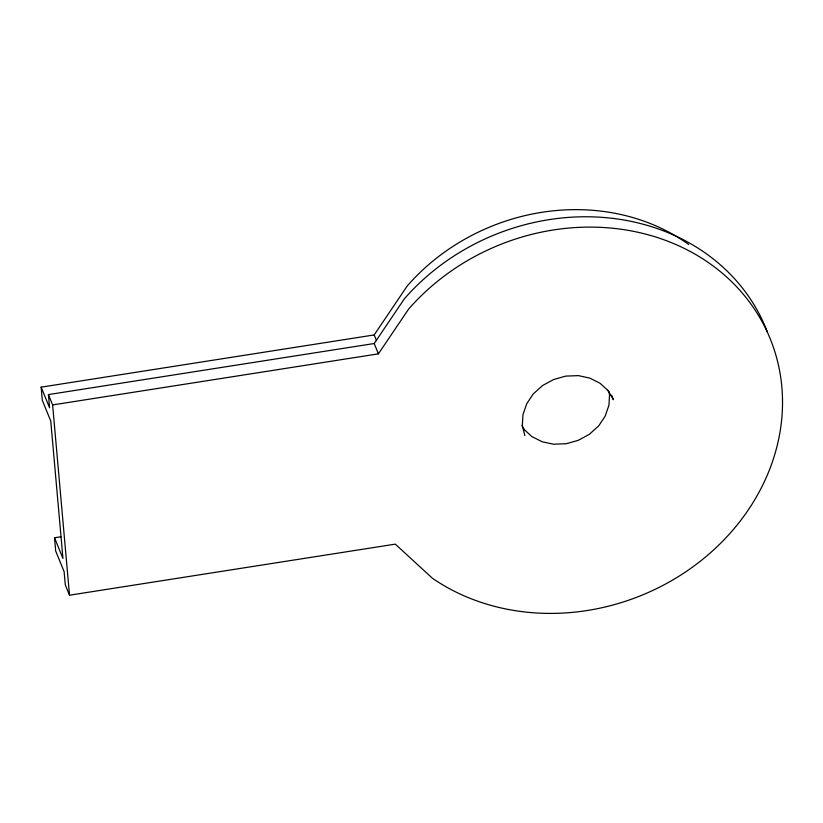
<?xml version="1.0" encoding="UTF-8"?>
<svg xmlns="http://www.w3.org/2000/svg" width="823" height="823" viewBox="0 0 823 823"><rect width="100%" height="100%" fill="white"/><g stroke="black" fill="none" stroke-linecap="round" stroke-linejoin="round"><path stroke-width="1.23" d="M60.861 536.771L54.513 537.769L62.949 558.436L50.759 421.037L42.323 400.369L41.15 387.149L374.187 334.94L407.231 285.962A200.843 175.834 -22.2 0 1 688.748 244.524M41.15 387.149L49.586 407.817L48.413 394.587L374.198 343.52L404.34 298.842A215.986 189.084 -22.2 0 1 606.52 217.714A215.986 189.084 -22.2 0 1 767.427 332.132M48.413 394.587L52.621 404.926L378.415 353.849L408.558 309.17A215.986 189.084 -22.2 0 1 707.914 262.239A215.986 189.084 -22.2 0 1 731.791 531.339A215.986 189.084 -22.2 0 1 432.435 578.271L395.297 544.137L69.513 595.204L65.295 584.875L64.122 571.656L55.686 550.988L54.513 537.769M522.235 426.448L524.097 429.585L523.541 428.948L531.812 436.55L542.162 441.756L553.457 444.214L566.224 443.731L578.271 440.326L589.278 434.369L598.763 425.81L605.152 416.16L608.948 405.204L609.586 393.991L609.627 394.834L608.773 391.285M611.582 395.256L613.392 399.68L607.816 390.256L608.372 390.894L600.101 383.302L589.752 378.096L578.446 375.627L565.689 376.111L553.642 379.516L542.635 385.483L533.139 394.042L526.761 403.692L522.955 414.638L522.327 425.851L522.276 425.018L524.848 435.665M374.187 334.94L376.533 340.681M374.198 343.52L378.415 353.849M52.621 404.926L69.513 595.204"/></g></svg>
